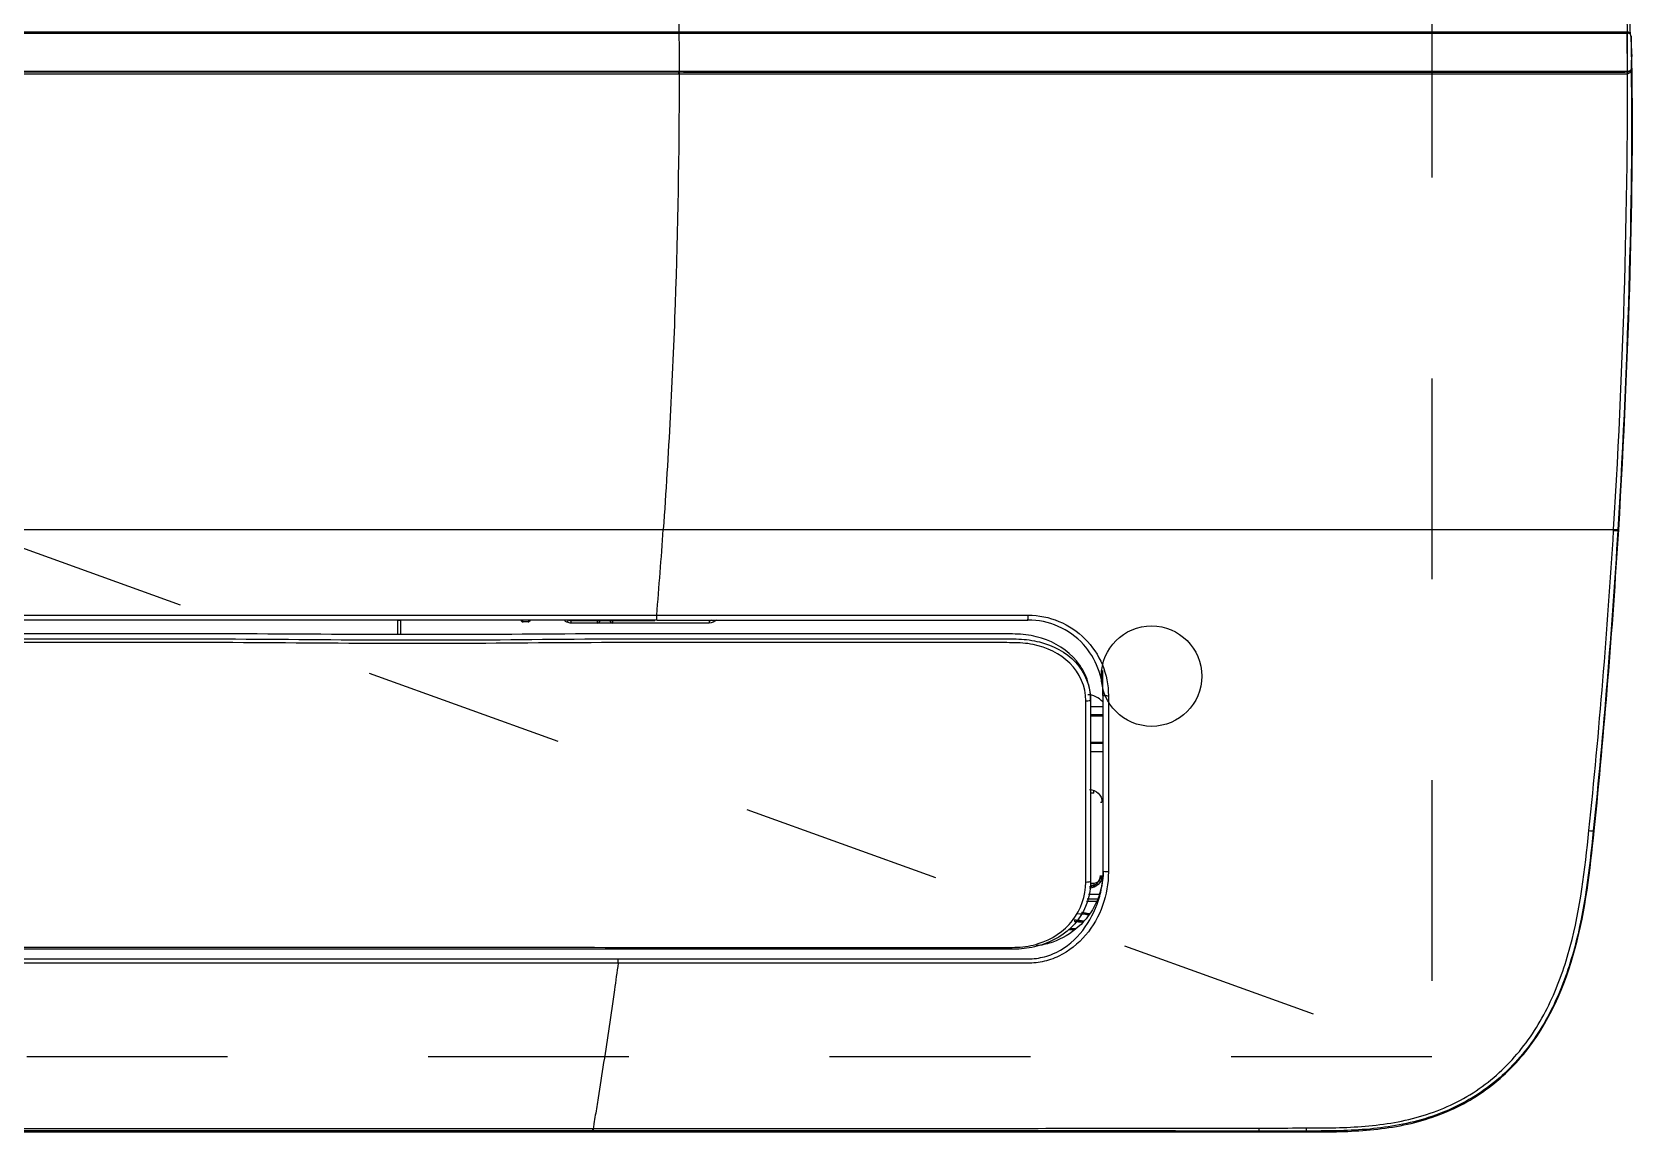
# Model space of a CAD drawing. Header units: millimetres. Extents: x 0 to 400063, y 963 to 238763.
# Drawn here: x 88060.6 to 88379.8, y 112455.1 to 112674.2 of the extents above; entities that cross this region are included whole.
import ezdxf

# ---------------------------------------------------------------- set-up
doc = ezdxf.new("R2010")
doc.units = ezdxf.units.MM
doc.header["$LTSCALE"] = 40
doc.linetypes.add('HIDDEN', pattern=[2, 1, -1])
doc.layers.add('3TI-CE-LIGHT', color=6, linetype='Continuous')

# ---------------------------------------------------------------- blocks, each defined once
blk = doc.blocks.new('*U152')
at = {"color": 8}
for p, q in [((64.94, 404.91), (64.94, 405.09)), ((74.34, 405.09), (74.34, 404.91)), ((207.18, 404.9), (207.18, 405.09)), ((912.22, 405.09), (207.18, 405.09)), ((207.18, 404.4), (207.18, 404.9)), ((207.18, 404.9), (912.22, 404.9)), ((912.22, 404.4), (207.18, 404.4)), ((112.06, 364.58), (110.89, 364.58)), ((111.13, 364.78), (112.3, 364.78)), ((112.3, 364.78), (111.13, 364.78)), ((109.46, 363.32), (109.46, 363.32)), ((110.81, 362.89), (110.81, 362.89)), ((111.15, 363.18), (111.15, 363.18)), ((108.37, 357.71), (106.16, 357.71)), ((106.51, 358.71), (108.64, 358.71)), ((106.72, 359.21), (108.78, 359.21)), ((107.32, 356.03), (107.99, 356.03)), ((107.32, 355.53), (107.32, 356.03)), ((107.94, 355.53), (107.32, 355.53)), ((107.67, 356.03), (107.67, 356.16)), ((105.97, 339.41), (105.67, 339.41)), ((107.32, 337.63), (107.32, 337.13)), ((107.32, 337.63), (107.94, 337.63)), ((107.94, 329.31), (105.44, 329.31)), ((105.44, 327.75), (107.94, 327.75)), ((107.94, 327.43), (105.44, 327.43)), ((105.44, 322.29), (107.94, 322.29)), ((107.94, 321.96), (105.44, 321.96)), ((105.44, 320.41), (107.94, 320.41)), ((105.47, 318.16), (105.47, 313.16)), ((183.92, 303.23), (183.92, 303.73)), ((183.92, 303.73), (203.22, 303.73)), ((203.22, 303.23), (203.22, 303.73)), ((203.22, 303.73), (206.22, 303.73)), ((206.22, 303.73), (211.42, 303.73)), ((206.22, 303.73), (206.22, 303.23)), ((211.42, 303.73), (211.42, 303.23)), ((212.2, 303.57), (212, 303.11)), ((220.02, 303.48), (221.02, 303.48)), ((245.47, 303.15), (245.47, 306.01)), ((245.97, 306.01), (245.97, 303.15)), ((194.4, 303.12), (925.01, 303.12)), ((924.99, 302.14), (194.4, 302.14)), ((203.22, 303.23), (194.8, 303.23)), ((203.72, 303.23), (203.22, 303.23)), ((203.22, 303.12), (203.22, 303.23)), ((203.72, 303.23), (203.72, 303.12)), ((205.72, 303.23), (203.72, 303.23)), ((206.22, 303.23), (205.72, 303.23)), ((205.72, 303.12), (205.72, 303.23)), ((206.22, 303.23), (206.22, 303.12)), ((211.42, 303.23), (206.22, 303.23)), ((212.82, 303.15), (219.55, 303.15)), ((221.49, 303.15), (245.47, 303.15)), ((245.47, 303.15), (245.47, 303.12)), ((245.97, 303.15), (245.47, 303.15)), ((245.97, 303.12), (245.97, 303.15)), ((926.31, 285.12), (193.09, 285.12)), ((0.23, 194), (0.05, 194)), ((0.05, 194), (0.05, 194)), ((0.16, 193.19), (0.16, 193.19)), ((0.09, 190.49), (0.09, 190.49)), ((0.1, 190.56), (0.1, 190.56)), ((0.12, 189.44), (0.12, 189.43)), ((0.25, 186.81), (0.25, 186.8)), ((0.25, 186.81), (0.25, 186.8))]:
    blk.add_line(p, q, dxfattribs=at)
at = {"color": 1, "linetype": 'HIDDEN'}
blk.add_line((1079.46, 14.99), (39.94, 390.1), dxfattribs=at)
at = {"color": 0}
blk.add_line((7.59, 345.11), (7.77, 345.1), dxfattribs=at)
at = {"color": 1, "linetype": 'HIDDEN'}
blk.add_lwpolyline([(1079.46, 390.1), (1079.46, 14.99), (39.94, 14.99), (39.94, 390.1)], close=True, dxfattribs=at)
at = {"color": 1, "ltscale": 5}
blk.add_circle((95.79, 314.3), 10, dxfattribs=at)
at = {"color": 8, "extrusion": (0, -1.78405e-06, 1)}
for centre, radius, start, end in [((110.65, 373.18, 0), 11.8, 258.0221, 265.7489), ((110.65, 373.18, 0), 11.5, 258.8284, 270), ((111.15, 373.18, 0), 10, 260.9749, 268.0634)]:
    blk.add_arc(centre, radius, start, end, dxfattribs=at)
at = {"color": 8, "extrusion": (0, 1.78405e-06, -1)}
for centre, radius, start, end in [((-110.65, 373.18, 0), 11.8, 274.2264, 281.8969), ((-111.15, 373.18, 0), 10.3, 271.9087, 279.9474), ((-111.15, 373.18, 0), 10, 270, 278.8915)]:
    blk.add_arc(centre, radius, start, end, dxfattribs=at)
at = {"color": 8, "extrusion": (0, 0, -1)}
for centre, radius, start, end in [((-108.17, 354.01), 2.5, 0, 90), ((-108.17, 339.41), 2.5, 270, 0), ((-183.92, 301.73), 2, 44.0902, 90), ((-211.42, 301.73), 2, 90, 112.9871)]:
    blk.add_arc(centre, radius, start, end, dxfattribs=at)
at = {"color": 8}
for centre, radius, start, end in [((107.32, 354.03), 1.5, 90, 180), ((108.17, 354.01), 2.2, 90, 180), ((203.22, 303.23), 0.5, 0, 90), ((206.22, 303.23), 0.5, 90, 180), ((220.02, 302.98), 0.5, 90, 164.4244), ((221.02, 302.98), 0.5, 15.5756, 90), ((183.92, 301.73), 1.5, 90, 112.3383), ((211.42, 301.73), 1.5, 67.0129, 90), ((0.87, 193.8), 0.2, 90, 99.4283)]:
    blk.add_arc(centre, radius, start, end, dxfattribs=at)
for centre, major_axis, ratio, start_param, end_param in [((64.94, 403.91), (0, -1), 0.001929, 3.193953, 4.306784), ((74.34, 403.91), (0, -1), 0.001772, 3.193953, 4.288885), ((111.16, 373.18), (0.54, 10.29), 0.999999, 3.160229, 3.194513), ((111.15, 362.88), (0, -0.3), 0.033315, 1.570795, 3.141593), ((108.94, 355.12), (1, 0), 0.196079, 1.608953, 3.141593), ((108.47, 325.1), (0, -7.07), 0.707107, 5.639684, 6.283185), ((104.44, 318.12), (-1, 0), 0.07156, 3.153473, 4.767184), ((108.94, 319.12), (-1, 0), 0.074744, 4.759147, 6.283185), ((212.36, 302.9), (0.313, 0.39), 0.614856, 5.699141, 6.283185), ((220.02, 302.98), (0, 0.5), 0.4, 0, 1.298954), ((221.02, 302.98), (0, 0.5), 0.4, 4.984232, 6.283185), ((120.44, 302.12), (0, 1), 0.039733, 0.029781, 1.540115), ((1.22, 194.01), (-1, -0.011), 0.000851, 5.81073, 6.230827), ((0.73, 193.82), (-0.5, 0.021), 0.710917, 0.074486, 0.971745), ((0.78, 194.01), (-0.436, 0.245), 0.699022, 0.689796, 1.432768), ((0.81, 194.06), (-0.393, 0.309), 0.676566, 0.870738, 1.553972), ((0.87, 193.8), (0.033, -0.197), 0.348188, 3.1344, 4.658358), ((0.87, 193.8), (0, -0.2), 0.351833, 3.141593, 4.716068), ((0.99, 193.8), (0, -0.2), 0.205027, 3.141593, 4.714452), ((1.09, 186.26), (0, -0.2), 0.201921, 4.714424, 6.229723)]:
    blk.add_ellipse(centre, major_axis=major_axis, ratio=ratio, start_param=start_param, end_param=end_param, dxfattribs=at)
at = {"color": 0}
blk.add_ellipse((8.76, 344.99), major_axis=(0.995, -0.101), ratio=0.077303, start_param=1.70807, end_param=3.089075, dxfattribs=at)
at = {"color": 8}
for points, knots in [([(64.94, 405.09), (60.94, 405.09), (56.94, 405.08), (48.99, 404.42), (44.99, 403.76), (37.4, 401.44), (33.73, 399.76), (27.14, 395.38), (24.24, 392.73), (16.62, 383.5), (13.4, 376.06), (9.3, 360.85), (8.4, 353.03), (7.59, 345.11)], [0, 0, 0, 0, 0.125, 0.125, 0.25, 0.25, 0.375, 0.375, 0.5, 0.5, 0.75, 0.75, 1, 1, 1, 1]), ([(7.77, 345.1), (8.57, 352.96), (9.47, 360.84), (12.57, 372.3), (13.89, 376.06), (17.27, 383.16), (19.36, 386.56), (24.4, 392.64), (27.32, 395.3), (33.97, 399.68), (37.55, 401.31), (45.18, 403.62), (49.12, 404.25), (57, 404.9), (60.97, 404.91), (64.94, 404.91)], [0, 0, 0, 0, 0.25, 0.25, 0.375, 0.375, 0.5, 0.5, 0.625, 0.625, 0.75, 0.75, 0.875, 0.875, 1, 1, 1, 1]), ([(64.94, 404.3), (61.02, 404.3), (57.1, 404.28), (49.32, 403.62), (45.44, 402.98), (37.92, 400.68), (34.38, 399.06), (27.84, 394.7), (24.98, 392.06), (20.03, 386.03), (17.99, 382.67), (14.67, 375.66), (13.37, 371.93), (10.33, 360.62), (9.44, 352.87), (8.63, 345.08)], [0, 0, 0, 0, 0.125, 0.125, 0.25, 0.25, 0.375, 0.375, 0.5, 0.5, 0.625, 0.625, 0.75, 0.75, 1, 1, 1, 1]), ([(74.34, 405.09), (72.99, 405.09), (71.63, 405.09), (69.39, 405.09), (68.5, 405.09), (66.72, 405.09), (65.83, 405.09), (64.94, 405.09)], [0, 0, 0, 0, 0.432551, 0.432551, 0.716276, 0.716276, 1, 1, 1, 1]), ([(64.94, 404.91), (66.3, 404.91), (67.65, 404.91), (69.9, 404.91), (70.79, 404.91), (72.56, 404.91), (73.45, 404.91), (74.34, 404.91)], [0, 0, 0, 0, 0.432551, 0.432551, 0.716275, 0.716275, 1, 1, 1, 1]), ([(74.34, 404.32), (73.67, 404.32), (73.01, 404.32), (69.87, 404.31), (67.41, 404.31), (64.94, 404.3)], [0, 0, 0, 0, 0.212761, 0.212761, 1, 1, 1, 1]), ([(207.1, 405.09), (203.06, 405.09), (199.01, 405.09), (180.94, 405.09), (166.92, 405.09), (148.86, 405.09), (144.81, 405.09), (124.57, 405.09), (108.38, 405.09), (86.24, 405.09), (80.29, 405.09), (74.34, 405.09)], [0, 0, 0, 0, 0.091469, 0.091469, 0.40823, 0.40823, 0.499699, 0.499699, 0.865576, 0.865576, 1, 1, 1, 1]), ([(74.34, 404.91), (78.39, 404.91), (82.44, 404.91), (102.68, 404.9), (118.87, 404.9), (143.16, 404.9), (151.25, 404.9), (175.25, 404.9), (191.16, 404.9), (207.07, 404.9)], [0, 0, 0, 0, 0.091494, 0.091494, 0.457471, 0.457471, 0.640459, 0.640459, 1, 1, 1, 1]), ([(207.07, 404.41), (191.16, 404.41), (175.25, 404.41), (151.25, 404.4), (143.15, 404.39), (118.87, 404.38), (102.68, 404.36), (82.44, 404.33), (78.39, 404.32), (74.34, 404.32)], [0, 0, 0, 0, 0.35954, 0.35954, 0.542528, 0.542528, 0.908505, 0.908505, 1, 1, 1, 1]), ([(202.08, 371.48), (202.33, 373.27), (203.26, 379.96), (204.6, 388.95), (205.89, 397.17), (206.54, 401.18), (206.87, 403.22), (207.01, 404.09), (207.07, 404.41)], [0, 0, 0, 0, 0.156829, 0.590095, 0.806728, 0.915045, 0.969203, 1, 1, 1, 1]), ([(104.39, 353.3), (104.4, 355.59), (104.78, 357.83), (106.32, 362.13), (107.46, 364.15), (110.39, 367.62), (112.22, 369.1), (115.33, 370.57), (116.45, 370.95), (118.67, 371.41), (119.79, 371.5), (129.93, 371.51), (138.94, 371.49), (166, 371.49), (184.04, 371.49), (202.07, 371.48)], [0, 0, 0, 0, 0.0625, 0.0625, 0.125, 0.125, 0.1875, 0.1875, 0.21875, 0.21875, 0.25, 0.25, 0.5, 0.5, 1, 1, 1, 1]), ([(202.08, 370.6), (184.3, 370.6), (166.51, 370.61), (139.84, 370.61), (130.96, 370.6), (120.96, 370.62), (119.84, 370.66), (117.64, 370.37), (116.54, 370.08), (113.36, 368.75), (111.53, 367.32), (108.57, 363.87), (107.42, 361.86), (106.25, 358.69), (105.95, 357.59), (105.54, 355.37), (105.44, 354.21), (105.44, 353.12)], [0, 0, 0, 0, 0.5, 0.5, 0.75, 0.75, 0.78125, 0.78125, 0.8125, 0.8125, 0.875, 0.875, 0.9375, 0.9375, 0.96875, 0.96875, 1, 1, 1, 1]), ([(202.07, 371.48), (210.7, 371.48), (219.34, 371.49), (234.17, 371.49), (240.37, 371.49), (252.76, 371.49), (258.96, 371.49), (277.55, 371.49), (289.94, 371.49), (308.53, 371.49), (314.73, 371.49), (327.12, 371.49), (333.32, 371.49), (351.91, 371.49), (364.31, 371.49), (382.9, 371.49), (389.09, 371.49), (401.49, 371.49), (407.68, 371.49), (420.08, 371.49), (426.28, 371.49), (444.87, 371.49), (457.26, 371.49), (475.85, 371.49), (641.57, 371.49), (653.96, 371.49), (660.16, 371.49), (678.75, 371.49), (691.15, 371.49), (709.74, 371.49), (715.93, 371.49), (728.33, 371.49), (734.52, 371.49), (753.11, 371.49), (765.51, 371.49), (784.1, 371.49), (790.3, 371.49), (802.69, 371.49), (808.89, 371.49), (821.28, 371.49), (827.48, 371.49), (846.07, 371.49), (858.46, 371.48), (877.05, 371.49), (883.25, 371.49), (895.65, 371.49), (901.84, 371.49), (911.14, 371.48), (914.24, 371.48), (917.33, 371.48)], [0, 0, 0, 0, 0.046607, 0.046607, 0.08006, 0.08006, 0.113512, 0.113512, 0.180417, 0.180417, 0.213869, 0.213869, 0.247322, 0.247322, 0.314226, 0.314226, 0.347679, 0.347679, 0.381131, 0.381131, 0.414583, 0.414583, 0.481488, 0.481488, 0.514941, 0.514941, 0.548393, 0.548393, 0.615298, 0.615298, 0.64875, 0.64875, 0.682202, 0.682202, 0.749107, 0.749107, 0.78256, 0.78256, 0.816012, 0.816012, 0.849464, 0.849464, 0.916369, 0.916369, 0.949821, 0.949821, 0.983274, 0.983274, 1, 1, 1, 1]), ([(917.33, 370.6), (914.24, 370.6), (911.14, 370.6), (901.84, 370.6), (895.65, 370.6), (883.25, 370.6), (877.05, 370.6), (858.46, 370.6), (846.07, 370.6), (827.48, 370.6), (821.28, 370.6), (808.89, 370.6), (802.69, 370.6), (790.3, 370.6), (784.1, 370.6), (765.51, 370.6), (753.11, 370.6), (734.52, 370.6), (728.33, 370.6), (715.93, 370.6), (709.74, 370.6), (691.15, 370.6), (678.75, 370.6), (660.16, 370.6), (653.96, 370.6), (641.57, 370.6), (475.85, 370.6), (457.26, 370.6), (444.87, 370.6), (426.28, 370.6), (420.08, 370.6), (407.68, 370.6), (401.49, 370.6), (389.09, 370.6), (382.9, 370.6), (364.31, 370.6), (351.91, 370.6), (333.32, 370.6), (327.12, 370.6), (314.73, 370.6), (308.53, 370.6), (289.94, 370.6), (277.55, 370.6), (258.96, 370.6), (252.76, 370.6), (240.37, 370.6), (234.17, 370.6), (219.34, 370.6), (210.71, 370.6), (202.08, 370.6)], [0, 0, 0, 0, 0.016728, 0.016728, 0.05018, 0.05018, 0.083633, 0.083633, 0.150538, 0.150538, 0.183991, 0.183991, 0.217444, 0.217444, 0.250897, 0.250897, 0.317803, 0.317803, 0.351255, 0.351255, 0.384708, 0.384708, 0.451614, 0.451614, 0.485067, 0.485067, 0.51852, 0.51852, 0.585425, 0.585425, 0.618878, 0.618878, 0.652331, 0.652331, 0.685784, 0.685784, 0.752689, 0.752689, 0.786142, 0.786142, 0.819595, 0.819595, 0.886501, 0.886501, 0.919954, 0.919954, 0.953407, 0.953407, 1, 1, 1, 1]), ([(105.44, 353.12), (105.44, 355.08), (106.23, 359), (109.56, 364.02), (113.79, 366.81), (117.05, 367.79), (118.42, 367.98), (118.81, 368.02)], [0, 0, 0, 0, 0.270614, 0.541229, 0.811843, 0.94715, 1, 1, 1, 1]), ([(107.94, 355.12), (107.94, 357.91), (108.83, 360.65), (112.09, 365.03), (114.48, 366.68), (118.44, 368.12), (119.8, 368.43), (122.62, 368.73), (124.04, 368.71), (128.27, 368.71), (131.1, 368.71), (145.22, 368.7), (156.51, 368.7), (190.41, 368.69), (213, 368.7), (280.79, 368.69), (325.98, 368.69), (371.17, 368.69)], [0, 0, 0, 0, 0.03125, 0.03125, 0.0625, 0.0625, 0.078125, 0.078125, 0.09375, 0.09375, 0.125, 0.125, 0.25, 0.25, 0.5, 0.5, 1, 1, 1, 1]), ([(371.17, 368.32), (326.21, 368.32), (281.25, 368.32), (213.81, 368.32), (191.33, 368.32), (157.61, 368.33), (146.37, 368.32), (132.32, 368.33), (129.51, 368.32), (125.3, 368.33), (123.89, 368.36), (121.09, 368.23), (119.69, 368.01), (115.7, 366.75), (113.25, 365.14), (109.86, 360.82), (108.9, 358.09), (108.9, 355.31)], [0, 0, 0, 0, 0.5, 0.5, 0.75, 0.75, 0.875, 0.875, 0.90625, 0.90625, 0.921875, 0.921875, 0.9375, 0.9375, 0.96875, 0.96875, 1, 1, 1, 1]), ([(120.4, 302.15), (116.16, 302.15), (112.02, 303.9), (107.59, 308.34), (106.4, 310.12), (104.8, 314), (104.39, 316.07), (104.39, 318.19)], [0, 0, 0, 0, 0.5, 0.5, 0.75, 0.75, 1, 1, 1, 1]), ([(105.44, 318.12), (105.44, 314.42), (106.87, 310.73), (112.18, 304.93), (116.28, 303.1), (120.44, 303.12)], [0, 0, 0, 0, 0.472272, 0.472272, 1, 1, 1, 1]), ([(371.17, 306.88), (348.67, 306.88), (326.16, 306.88), (292.41, 306.88), (281.16, 306.85), (258.66, 307.04), (247.4, 307.11), (224.9, 307.08), (213.65, 306.88), (191.15, 306.89), (179.9, 306.88), (157.4, 306.89), (146.15, 306.89), (132.09, 306.89), (129.28, 306.89), (125.07, 306.9), (123.66, 306.85), (120.86, 306.96), (119.46, 307.15), (115.43, 308.17), (112.85, 309.5), (109.03, 313.56), (107.94, 316.31), (107.94, 319.12)], [0, 0, 0, 0, 0.25, 0.25, 0.375, 0.375, 0.5, 0.5, 0.625, 0.625, 0.75, 0.75, 0.875, 0.875, 0.90625, 0.90625, 0.921875, 0.921875, 0.9375, 0.9375, 0.96875, 0.96875, 1, 1, 1, 1]), ([(107.94, 319.12), (107.94, 317.7), (108.18, 316.27), (109.12, 313.6), (109.81, 312.38), (112.53, 309.09), (115.03, 307.58), (119.09, 306.31), (120.5, 306.06), (123.31, 305.87), (124.72, 305.9), (128.94, 305.89), (131.75, 305.89), (145.83, 305.89), (157.1, 305.89), (179.63, 305.89), (190.9, 305.89), (213.43, 305.88), (224.7, 306.02), (247.23, 306.04), (258.5, 305.99), (281.03, 305.86), (292.3, 305.88), (326.1, 305.88), (348.63, 305.88), (371.17, 305.88)], [0, 0, 0, 0, 0.015625, 0.015625, 0.03125, 0.03125, 0.0625, 0.0625, 0.078125, 0.078125, 0.09375, 0.09375, 0.125, 0.125, 0.25, 0.25, 0.375, 0.375, 0.5, 0.5, 0.625, 0.625, 0.75, 0.75, 1, 1, 1, 1]), ([(108.89, 319.19), (108.89, 316.38), (110.09, 313.68), (114.08, 309.76), (116.68, 308.55), (120.76, 307.73), (122.16, 307.64), (124.96, 307.63), (126.35, 307.63), (130.55, 307.63), (133.35, 307.63), (147.33, 307.63), (158.52, 307.63), (180.9, 307.62), (192.1, 307.64), (214.48, 307.62), (225.67, 307.8), (248.05, 307.82), (259.25, 307.76), (281.63, 307.59), (292.82, 307.62), (326.4, 307.62), (348.78, 307.62), (371.17, 307.62)], [0, 0, 0, 0, 0.03125, 0.03125, 0.0625, 0.0625, 0.078125, 0.078125, 0.09375, 0.09375, 0.125, 0.125, 0.25, 0.25, 0.375, 0.375, 0.5, 0.5, 0.625, 0.625, 0.75, 0.75, 1, 1, 1, 1]), ([(212.2, 303.57), (212.28, 303.54), (212.36, 303.5), (212.51, 303.41), (212.58, 303.36), (212.65, 303.31), (212.66, 303.3), (212.67, 303.29)], [0, 0, 0, 0, 0.467762, 0.467762, 0.915321, 0.915321, 1, 1, 1, 1]), ([(3.72, 285.26), (3.72, 285.21), (3.71, 285.16), (3.71, 285.12), (3.71, 285.12), (3.71, 285.12)], [0, 0, 0, 0, 0.99958, 0.99958, 1, 1, 1, 1]), ([(193.09, 285.12), (185.02, 285.12), (168.87, 285.12), (144.64, 285.12), (120.43, 285.12), (96.22, 285.12), (72.05, 285.12), (47.93, 285.12), (27.87, 285.12), (13.88, 285.12), (7.16, 285.12), (4.44, 285.12), (3.71, 285.12)], [0, 0, 0, 0, 0.127521, 0.255042, 0.382563, 0.510084, 0.637605, 0.765126, 0.892647, 0.956408, 0.988288, 1, 1, 1, 1]), ([(190.04, 179.53), (189.97, 184.73), (189.85, 204.93), (190.47, 240.15), (192.04, 270.14), (193.09, 285.12)], [0, 0, 0, 0, 0.147518, 0.573759, 1, 1, 1, 1]), ([(0.05, 194), (0.05, 193.53), (0.06, 193.07), (0.07, 192.25), (0.07, 191.9), (0.08, 191.2), (0.09, 190.84), (0.09, 190.49)], [0, 0, 0, 0, 0.399294, 0.399294, 0.699647, 0.699647, 1, 1, 1, 1]), ([(0.16, 193.19), (0.15, 192.75), (0.14, 192.31), (0.12, 191.43), (0.11, 191), (0.1, 190.56)], [0, 0, 0, 0, 0.5, 0.5, 1, 1, 1, 1]), ([(0.8, 193.8), (0.74, 193.79), (0.68, 193.78), (0.54, 193.73), (0.47, 193.69), (0.34, 193.6), (0.28, 193.53), (0.19, 193.38), (0.16, 193.28), (0.16, 193.19)], [0, 0, 0, 0, 0.154456, 0.154456, 0.374956, 0.374956, 0.653826, 0.653826, 1, 1, 1, 1]), ([(0.25, 186.81), (0.24, 187.01), (0.24, 187.2), (0.22, 188.27), (0.21, 189.13), (0.19, 190.87), (0.18, 191.73), (0.16, 192.79), (0.16, 192.99), (0.16, 193.19)], [0, 0, 0, 0, 0.092547, 0.092547, 0.500171, 0.500171, 0.907796, 0.907796, 1, 1, 1, 1]), ([(0.23, 193.81), (0.23, 193.87), (0.26, 193.93), (0.32, 193.99), (0.33, 194), (0.33, 194)], [0, 0, 0, 0, 0.894177, 0.894177, 1, 1, 1, 1]), ([(0.4, 194.05), (0.43, 194.07), (0.47, 194.09), (0.58, 194.16), (0.66, 194.21), (0.79, 194.28), (0.82, 194.29), (0.88, 194.32), (0.9, 194.34), (0.95, 194.36), (0.96, 194.37), (0.98, 194.38), (0.99, 194.38), (1, 194.39), (1.01, 194.39), (1.01, 194.4), (1.02, 194.4), (1.02, 194.4), (1.02, 194.4), (1.03, 194.4)], [0, 0, 0, 0, 0.211843, 0.211843, 0.618776, 0.618776, 0.759942, 0.759942, 0.870728, 0.870728, 0.929874, 0.929874, 0.961875, 0.961875, 0.979256, 0.979256, 0.992466, 0.992466, 1, 1, 1, 1]), ([(1.03, 194.4), (1.03, 194.4), (1.02, 194.4), (1.02, 194.39), (1.02, 194.39), (1.02, 194.38), (1.01, 194.38), (1.01, 194.36), (1, 194.36), (0.99, 194.33), (0.99, 194.32), (0.97, 194.28), (0.95, 194.25), (0.92, 194.19), (0.91, 194.15), (0.87, 194.07), (0.86, 194.03), (0.84, 193.99)], [0, 0, 0, 0, 0.013568, 0.013568, 0.037214, 0.037214, 0.068468, 0.068468, 0.126077, 0.126077, 0.232683, 0.232683, 0.432706, 0.432706, 0.68324, 0.68324, 1, 1, 1, 1]), ([(0.9, 193.94), (5.81, 193.94), (10.75, 193.94), (20.63, 193.94), (25.58, 193.94), (40.44, 193.94), (50.37, 193.94), (80.23, 193.94), (100.21, 193.94), (140.17, 193.94), (160.16, 193.94), (200.13, 193.94), (220.12, 193.94), (320.05, 193.94), (400, 193.94), (479.94, 193.94)], [0, 0, 0, 0, 0.03125, 0.03125, 0.0625, 0.0625, 0.125, 0.125, 0.25, 0.25, 0.375, 0.375, 0.5, 0.5, 1, 1, 1, 1]), ([(479.94, 193.8), (400.01, 193.8), (320.07, 193.8), (220.16, 193.8), (200.17, 193.8), (160.21, 193.8), (140.22, 193.8), (100.27, 193.8), (80.31, 193.8), (50.44, 193.8), (40.5, 193.8), (25.63, 193.8), (20.67, 193.8), (10.79, 193.8), (5.84, 193.8), (0.95, 193.8)], [0, 0, 0, 0, 0.5, 0.5, 0.625, 0.625, 0.75, 0.75, 0.875, 0.875, 0.9375, 0.9375, 0.96875, 0.96875, 1, 1, 1, 1]), ([(0.95, 193.8), (0.95, 193.4), (0.96, 193.01), (0.97, 191.74), (0.98, 190.88), (1.01, 189.14), (1.02, 188.28), (1.04, 187.03), (1.05, 186.64), (1.05, 186.26)], [0, 0, 0, 0, 0.157944, 0.157944, 0.502409, 0.502409, 0.846873, 0.846873, 1, 1, 1, 1]), ([(1.03, 194.4), (4.91, 194.37), (8.8, 194.41), (16.61, 194.41), (20.52, 194.41), (32.26, 194.41), (40.12, 194.41), (63.7, 194.41), (79.47, 194.41), (111.03, 194.41), (126.83, 194.41), (158.43, 194.41), (174.24, 194.41), (190.04, 194.41)], [0, 0, 0, 0, 0.0625, 0.0625, 0.125, 0.125, 0.25, 0.25, 0.5, 0.5, 0.75, 0.75, 1, 1, 1, 1]), ([(189.04, 194), (186.07, 194), (183.09, 194), (160.13, 194), (140.14, 194), (100.18, 194), (80.2, 194), (50.34, 194), (40.41, 194), (25.55, 194), (20.6, 194), (10.93, 194), (6.2, 194), (1.5, 194)], [0, 0, 0, 0, 0.047401, 0.047401, 0.366063, 0.366063, 0.684724, 0.684724, 0.844055, 0.844055, 0.92372, 0.92372, 1, 1, 1, 1]), ([(189.04, 194), (206.08, 194), (223.12, 194), (320.09, 194), (400.02, 194), (479.94, 194)], [0, 0, 0, 0, 0.175746, 0.175746, 1, 1, 1, 1]), ([(190.03, 194.41), (193.94, 194.42), (197.85, 194.42), (209.57, 194.41), (217.39, 194.41), (233.02, 194.41), (240.84, 194.41), (264.29, 194.41), (279.92, 194.41), (303.37, 194.41), (311.18, 194.41), (326.82, 194.41), (334.63, 194.41), (358.08, 194.41), (373.72, 194.41), (397.16, 194.41), (404.98, 194.41), (420.61, 194.41), (428.43, 194.41), (450.81, 194.41), (465.38, 194.41), (479.94, 194.41)], [0, 0, 0, 0, 0.040442, 0.040442, 0.121325, 0.121325, 0.202208, 0.202208, 0.363975, 0.363975, 0.444859, 0.444859, 0.525742, 0.525742, 0.687509, 0.687509, 0.768392, 0.768392, 0.849276, 0.849276, 1, 1, 1, 1]), ([(0.1, 190.56), (0.1, 190.49), (0.1, 190.42), (0.1, 190.26), (0.1, 190.17), (0.1, 190), (0.1, 189.91), (0.1, 189.74), (0.11, 189.65), (0.11, 189.53), (0.11, 189.48), (0.12, 189.44)], [0, 0, 0, 0, 0.214453, 0.214453, 0.429132, 0.429132, 0.640881, 0.640881, 0.851843, 0.851843, 1, 1, 1, 1]), ([(0.12, 189.44), (0.14, 189), (0.16, 188.56), (0.2, 187.68), (0.22, 187.25), (0.25, 186.81)], [0, 0, 0, 0, 0.5, 0.5, 1, 1, 1, 1]), ([(0.25, 186.81), (0.25, 186.74), (0.26, 186.68), (0.33, 186.53), (0.38, 186.45), (0.51, 186.34), (0.58, 186.3), (0.66, 186.26), (0.67, 186.26), (0.69, 186.25)], [0, 0, 0, 0, 0.291599, 0.291599, 0.694986, 0.694986, 0.955686, 0.955686, 1, 1, 1, 1]), ([(0.26, 186.8), (0.26, 186.69), (0.3, 186.48), (0.48, 186.21), (0.66, 186.1), (0.76, 186.06)], [0, 0, 0, 0, 0.370538, 0.716833, 1, 1, 1, 1]), ([(0.4, 186), (0.45, 182.72), (0.52, 179.43), (0.66, 172.92), (0.75, 169.7), (0.84, 166.47)], [0, 0, 0, 0, 0.504534, 0.504534, 1, 1, 1, 1]), ([(0.77, 186.05), (0.77, 186.05), (0.76, 186.05), (0.75, 186.06), (0.74, 186.06), (0.72, 186.07), (0.72, 186.08), (0.71, 186.09), (0.7, 186.11), (0.69, 186.14), (0.69, 186.16), (0.68, 186.2), (0.68, 186.23), (0.69, 186.25), (0.69, 186.25), (0.69, 186.25)], [0, 0, 0, 0, 0.0305, 0.0305, 0.248677, 0.248677, 0.304697, 0.304697, 0.529926, 0.529926, 0.756562, 0.756562, 0.983109, 0.983109, 1, 1, 1, 1]), ([(0.69, 186.25), (0.7, 186.25), (0.72, 186.25), (0.84, 186.26), (0.94, 186.26), (1.05, 186.26)], [0, 0, 0, 0, 0.159863, 0.159863, 1, 1, 1, 1]), ([(1.09, 186.06), (1, 186.06), (0.92, 186.06), (0.82, 186.06), (0.79, 186.05), (0.77, 186.05)], [0, 0, 0, 0, 0.750656, 0.750656, 1, 1, 1, 1]), ([(0.77, 186.05), (0.77, 186.05), (0.78, 186.05), (0.8, 186.05), (0.81, 186.05), (0.84, 186.05), (0.86, 186.05), (0.92, 186.05), (0.96, 186.05), (0.99, 186.05)], [0, 0, 0, 0, 0.113501, 0.113501, 0.256211, 0.256211, 0.505873, 0.505873, 1, 1, 1, 1]), ([(1.05, 186.26), (5.95, 186.26), (10.89, 186.26), (20.78, 186.26), (25.73, 186.26), (40.61, 186.26), (50.55, 186.26), (80.42, 186.26), (100.38, 186.26), (140.31, 186.26), (160.28, 186.26), (200.24, 186.26), (220.22, 186.26), (320.11, 186.26), (400.03, 186.26), (479.94, 186.26)], [0, 0, 0, 0, 0.03125, 0.03125, 0.0625, 0.0625, 0.125, 0.125, 0.25, 0.25, 0.375, 0.375, 0.5, 0.5, 1, 1, 1, 1]), ([(479.94, 186.06), (400.03, 186.06), (320.12, 186.06), (220.24, 186.06), (200.26, 186.06), (160.31, 186.06), (140.32, 186.06), (100.39, 186.06), (80.43, 186.06), (50.57, 186.06), (40.64, 186.06), (25.77, 186.06), (20.81, 186.06), (10.93, 186.06), (5.99, 186.06), (1.09, 186.06)], [0, 0, 0, 0, 0.5, 0.5, 0.625, 0.625, 0.75, 0.75, 0.875, 0.875, 0.9375, 0.9375, 0.96875, 0.96875, 1, 1, 1, 1]), ([(2.84, 186.05), (2.84, 186.04), (2.84, 186.03), (2.84, 186.02), (2.84, 186.02), (2.84, 186.02)], [0, 0, 0, 0, 0.865418, 0.865418, 1, 1, 1, 1]), ([(2.84, 186.02), (7.73, 186.02), (12.66, 186.02), (22.51, 186.02), (27.44, 186.02), (42.25, 186.02), (52.15, 186.02), (81.91, 186.02), (101.8, 186.02), (141.56, 186.02), (161.46, 186.02), (201.24, 186.02), (221.14, 186.02), (320.6, 186.02), (400.17, 186.02), (479.74, 186.02)], [0, 0, 0, 0, 0.03125, 0.03125, 0.0625, 0.0625, 0.125, 0.125, 0.25, 0.25, 0.375, 0.375, 0.5, 0.5, 1, 1, 1, 1])]:
    blk.add_open_spline(points, degree=3, knots=knots, dxfattribs=at)
for points, degree in [([(207.18, 404.4), (207.14, 404.4), (207.1, 404.4), (207.05, 404.4)], 3), ([(207.07, 404.41), (207.07, 404.69), (207.07, 404.88), (207.07, 404.9)], 3), ([(207.07, 404.9), (207.11, 404.9), (207.14, 404.9), (207.18, 404.9)], 3), ([(207.18, 405.09), (207.16, 405.09), (207.13, 405.09), (207.1, 405.09)], 3), ([(202.07, 371.48), (202.07, 371.19), (202.08, 370.85), (202.08, 370.6)], 3), ([(107.94, 319.12), (107.94, 331.21), (107.94, 343.22), (107.94, 355.12)], 3), ([(108.9, 355.31), (108.9, 343.38), (108.9, 331.32), (108.89, 319.19)], 3), ([(104.39, 353.3), (104.93, 353.31), (105.44, 353.22), (105.44, 353.12)], 3), ([(104.39, 318.19), (104.39, 329.97), (104.39, 341.7), (104.39, 353.3)], 3), ([(105.44, 353.12), (105.44, 341.54), (105.44, 329.87), (105.44, 318.12)], 3), ([(7.59, 345.11), (5.56, 325.2), (3.93, 305.18), (2.71, 285.13)], 3), ([(2.89, 285.29), (4.11, 305.28), (5.74, 325.24), (7.77, 345.1)], 3), ([(8.63, 345.08), (6.58, 325.21), (4.95, 305.25), (3.72, 285.26)], 3), ([(194.4, 302.14), (169.73, 302.14), (145.05, 302.14), (120.4, 302.15)], 3), ([(194.31, 303.12), (169.68, 303.12), (145.06, 303.12), (120.44, 303.12)], 3), ([(194.4, 302.14), (193.92, 296.47), (193.49, 290.79), (193.09, 285.12)], 3), ([(194.4, 303.12), (194.4, 303.11), (194.4, 302.65), (194.4, 302.14)], 3), ([(2.71, 285.13), (0.55, 249.84), (-0.33, 214.48), (0.05, 194)], 3), ([(0.23, 194), (-0.16, 214.48), (0.73, 249.85), (2.88, 285.15)], 3), ([(3.71, 285.12), (1.56, 249.98), (0.65, 214.74), (1.03, 179.52)], 3), ([(2.77, 285.18), (2.75, 285.17), (2.73, 285.15), (2.71, 285.13)], 3), ([(2.77, 285.18), (2.81, 285.22), (2.85, 285.26), (2.89, 285.29)], 3), ([(2.88, 285.15), (2.89, 285.2), (2.89, 285.24), (2.89, 285.29)], 3), ([(2.88, 285.15), (2.91, 285.16), (3.27, 285.14), (3.71, 285.12)], 3), ([(3.72, 285.26), (3.28, 285.28), (2.92, 285.3), (2.89, 285.29)], 3), ([(0.13, 191.87), (0.1, 190.56)], 1), ([(0.16, 193.19), (0.14, 192.41)], 1), ([(0.23, 193.81), (0.23, 193.88), (0.23, 193.94), (0.23, 194)], 3), ([(0.33, 194), (0.35, 194.02), (0.37, 194.04), (0.4, 194.05)], 3), ([(0.95, 193.8), (0.9, 193.8), (0.85, 193.8), (0.8, 193.8)], 3), ([(0.87, 194), (0.91, 194), (0.95, 194), (0.99, 194)], 3), ([(0.99, 194), (1.16, 194), (1.33, 194), (1.5, 194)], 3), ([(190.03, 193.71), (190.03, 193.89), (190.03, 194.15), (190.03, 194.41)], 3), ([(0.09, 190.49), (0.1, 190.62), (0.1, 190.75), (0.11, 190.87)], 3), ([(0.09, 190.49), (0.09, 190.49), (0.09, 190.49), (0.09, 190.49)], 3), ([(0.4, 186), (0.4, 186.16), (0.39, 186.31), (0.39, 186.47)], 3), ([(0.63, 186), (0.65, 186.05), (0.7, 186.11), (0.75, 186.14)], 3), ([(0.99, 186.05), (1, 186.05), (1, 186.05), (1, 186.05)], 3), ([(1, 186.05), (1.61, 186.05), (2.22, 186.05), (2.84, 186.05)], 3)]:
    blk.add_open_spline(points, degree=degree, dxfattribs=at)

msp = doc.modelspace()

# ---------------------------------------------------------------- block references
at = {"layer": '3TI-CE-LIGHT', "rotation": 180}
msp.add_blockref('*U152', (88379.48, 112860.18), dxfattribs=at)

doc.saveas('drawing.dxf')
